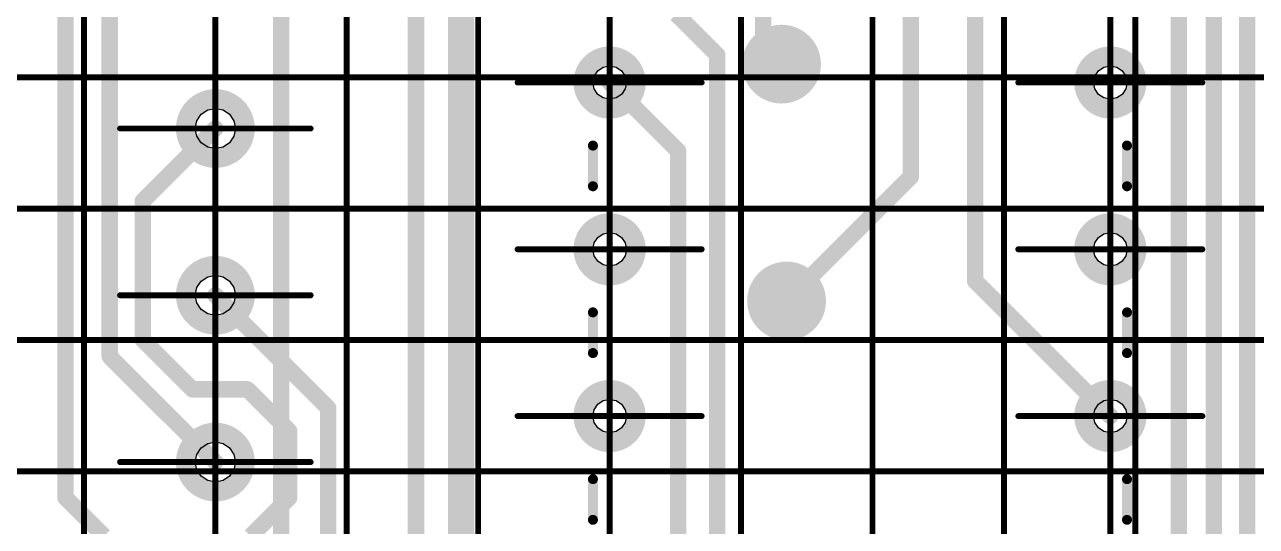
# Model space of a CAD drawing. Header units: millimetres. Extents: x 0 to 841, y 0 to 2540.
# Drawn here: x 239.19 to 276.69, y 2269.32 to 2284.6 of the extents above; entities that cross this region are included whole.
import ezdxf

# ---------------------------------------------------------------- set-up
doc = ezdxf.new("R2010")
doc.units = ezdxf.units.MM
for name, color, linetype in [('Mechanical11', 56, 'Continuous'), ('Mechanical12', 56, 'Continuous'), ('Mechanical7', 56, 'Continuous'), ('Mechanical9', 56, 'Continuous')]:
    doc.layers.add(name, color=color, linetype=linetype)

# ---------------------------------------------------------------- blocks, each defined once
blk = doc.blocks.new('BOASVIEW______T___O_______2_1_33_1_B_1')
at = {"layer": 'Mechanical12'}
for points, const_width in [([(174, 4), (174, 72)], 0.5), ([(183.492, 28.68), (183.492, 29.92)], 0.305), ([(199.748, 28.68), (199.748, 29.92)], 0.305), ([(183.492, 23.6), (183.492, 24.84)], 0.305), ([(199.748, 23.6), (199.748, 24.84)], 0.305), ([(183.492, 18.52), (183.492, 19.76)], 0.305), ([(199.748, 18.52), (199.748, 19.76)], 0.305)]:
    blk.add_lwpolyline(points, dxfattribs=dict(at, const_width=const_width))
for points, const_width in [([(184.8, 31.84, 1), (183.2, 31.84, 1)], 0.6), ([(200.04, 31.84, 1), (198.44, 31.84, 1)], 0.6), ([(183.05, 31.84, 1), (183.35, 31.84, 1)], 0.3), ([(184.65, 31.84, 1), (184.95, 31.84, 1)], 0.3), ([(198.29, 31.84, 1), (198.59, 31.84, 1)], 0.3), ([(199.89, 31.84, 1), (200.19, 31.84, 1)], 0.3), ([(172.9, 30.44, 1), (171.1, 30.44, 1)], 0.6), ([(170.95, 30.44, 1), (171.25, 30.44, 1)], 0.3), ([(172.75, 30.44, 1), (173.05, 30.44, 1)], 0.3), ([(183.416, 29.92, 1), (183.568, 29.92, 1)], 0.152), ([(199.672, 29.92, 1), (199.824, 29.92, 1)], 0.152), ([(183.416, 28.68, 1), (183.568, 28.68, 1)], 0.152), ([(199.672, 28.68, 1), (199.824, 28.68, 1)], 0.152), ([(184.8, 26.76, 1), (183.2, 26.76, 1)], 0.6), ([(200.04, 26.76, 1), (198.44, 26.76, 1)], 0.6), ([(183.05, 26.76, 1), (183.35, 26.76, 1)], 0.3), ([(184.65, 26.76, 1), (184.95, 26.76, 1)], 0.3), ([(198.29, 26.76, 1), (198.59, 26.76, 1)], 0.3), ([(199.89, 26.76, 1), (200.19, 26.76, 1)], 0.3), ([(172.9, 25.36, 1), (171.1, 25.36, 1)], 0.6), ([(170.95, 25.36, 1), (171.25, 25.36, 1)], 0.3), ([(172.75, 25.36, 1), (173.05, 25.36, 1)], 0.3), ([(183.416, 24.84, 1), (183.568, 24.84, 1)], 0.152), ([(199.672, 24.84, 1), (199.824, 24.84, 1)], 0.152), ([(183.416, 23.6, 1), (183.568, 23.6, 1)], 0.152), ([(199.672, 23.6, 1), (199.824, 23.6, 1)], 0.152), ([(184.8, 21.68, 1), (183.2, 21.68, 1)], 0.6), ([(200.04, 21.68, 1), (198.44, 21.68, 1)], 0.6), ([(183.05, 21.68, 1), (183.35, 21.68, 1)], 0.3), ([(184.65, 21.68, 1), (184.95, 21.68, 1)], 0.3), ([(198.29, 21.68, 1), (198.59, 21.68, 1)], 0.3), ([(199.89, 21.68, 1), (200.19, 21.68, 1)], 0.3), ([(172.9, 20.28, 1), (171.1, 20.28, 1)], 0.6), ([(170.95, 20.28, 1), (171.25, 20.28, 1)], 0.3), ([(172.75, 20.28, 1), (173.05, 20.28, 1)], 0.3), ([(183.416, 19.76, 1), (183.568, 19.76, 1)], 0.152), ([(199.672, 19.76, 1), (199.824, 19.76, 1)], 0.152), ([(183.416, 18.52, 1), (183.568, 18.52, 1)], 0.152), ([(199.672, 18.52, 1), (199.824, 18.52, 1)], 0.152)]:
    blk.add_lwpolyline(points, format="xyb", close=True, dxfattribs=dict(at, const_width=const_width))
at = {"layer": 'Mechanical7', "const_width": 0.18}
for points in [[(172, 32.62), (172, 38.42)], [(184, 29.04), (184, 34.64)], [(199.24, 29.04), (199.24, 34.64)], [(172, 27.54), (172, 33.34)], [(181.2, 31.84), (186.8, 31.84)], [(196.44, 31.84), (202.04, 31.84)], [(169.1, 30.44), (174.9, 30.44)], [(184, 23.96), (184, 29.56)], [(199.24, 23.96), (199.24, 29.56)], [(172, 22.46), (172, 28.26)], [(181.2, 26.76), (186.8, 26.76)], [(196.44, 26.76), (202.04, 26.76)], [(169.1, 25.36), (174.9, 25.36)], [(184, 18.88), (184, 24.48)], [(199.24, 18.88), (199.24, 24.48)], [(172, 17.38), (172, 23.18)], [(181.2, 21.68), (186.8, 21.68)], [(196.44, 21.68), (202.04, 21.68)], [(169.1, 20.28), (174.9, 20.28)], [(184, 13.8), (184, 19.4)], [(199.24, 13.8), (199.24, 19.4)]]:
    blk.add_lwpolyline(points, dxfattribs=at)
at = {"layer": 'Mechanical7', "const_width": 0.09}
for points in [[(171.955, 33.34, 1), (172.045, 33.34, 1)], [(171.955, 32.62, 1), (172.045, 32.62, 1)], [(181.155, 31.84, 1), (181.245, 31.84, 1)], [(186.755, 31.84, 1), (186.845, 31.84, 1)], [(196.395, 31.84, 1), (196.485, 31.84, 1)], [(201.995, 31.84, 1), (202.085, 31.84, 1)], [(169.055, 30.44, 1), (169.145, 30.44, 1)], [(174.855, 30.44, 1), (174.945, 30.44, 1)], [(183.955, 29.56, 1), (184.045, 29.56, 1)], [(199.195, 29.56, 1), (199.285, 29.56, 1)], [(183.955, 29.04, 1), (184.045, 29.04, 1)], [(199.195, 29.04, 1), (199.285, 29.04, 1)], [(171.955, 28.26, 1), (172.045, 28.26, 1)], [(171.955, 27.54, 1), (172.045, 27.54, 1)], [(181.155, 26.76, 1), (181.245, 26.76, 1)], [(186.755, 26.76, 1), (186.845, 26.76, 1)], [(196.395, 26.76, 1), (196.485, 26.76, 1)], [(201.995, 26.76, 1), (202.085, 26.76, 1)], [(169.055, 25.36, 1), (169.145, 25.36, 1)], [(174.855, 25.36, 1), (174.945, 25.36, 1)], [(183.955, 24.48, 1), (184.045, 24.48, 1)], [(199.195, 24.48, 1), (199.285, 24.48, 1)], [(183.955, 23.96, 1), (184.045, 23.96, 1)], [(199.195, 23.96, 1), (199.285, 23.96, 1)], [(171.955, 23.18, 1), (172.045, 23.18, 1)], [(171.955, 22.46, 1), (172.045, 22.46, 1)], [(181.155, 21.68, 1), (181.245, 21.68, 1)], [(186.755, 21.68, 1), (186.845, 21.68, 1)], [(196.395, 21.68, 1), (196.485, 21.68, 1)], [(201.995, 21.68, 1), (202.085, 21.68, 1)], [(169.055, 20.28, 1), (169.145, 20.28, 1)], [(174.855, 20.28, 1), (174.945, 20.28, 1)], [(183.955, 19.4, 1), (184.045, 19.4, 1)], [(199.195, 19.4, 1), (199.285, 19.4, 1)], [(183.955, 18.88, 1), (184.045, 18.88, 1)], [(199.195, 18.88, 1), (199.285, 18.88, 1)]]:
    blk.add_lwpolyline(points, format="xyb", close=True, dxfattribs=at)
blk = doc.blocks.new('BOASVIEW______T___L_____2_1_1_1_B_4')
at = {"layer": 'Mechanical11'}
for p, q in [((183.64, 32.2), (183.805, 32.311)), ((183.805, 32.311), (184, 32.35)), ((184, 32.35), (184, 31.84)), ((198.88, 32.2), (199.045, 32.311)), ((199.045, 32.311), (199.24, 32.35)), ((199.24, 32.35), (199.24, 31.84)), ((183.49, 31.84), (183.529, 32.035)), ((183.529, 32.035), (183.64, 32.2)), ((198.73, 31.84), (198.769, 32.035)), ((198.769, 32.035), (198.88, 32.2)), ((184, 31.84), (183.49, 31.84)), ((184, 31.84), (184.51, 31.84)), ((184, 31.33), (184, 31.84)), ((184.471, 31.645), (184.36, 31.48)), ((184.51, 31.84), (184.471, 31.645)), ((199.24, 31.84), (198.73, 31.84)), ((199.24, 31.84), (199.75, 31.84)), ((199.24, 31.33), (199.24, 31.84)), ((199.711, 31.645), (199.6, 31.48)), ((199.75, 31.84), (199.711, 31.645)), ((184.195, 31.369), (184, 31.33)), ((184.36, 31.48), (184.195, 31.369)), ((199.435, 31.369), (199.24, 31.33)), ((199.6, 31.48), (199.435, 31.369)), ((172, 30.44), (172, 31.052)), ((172, 31.052), (172.234, 31.005)), ((172.234, 31.005), (172.433, 30.873)), ((172.433, 30.873), (172.565, 30.674)), ((172, 30.44), (172.612, 30.44)), ((172, 29.828), (172, 30.44)), ((172.612, 30.44), (172, 30.44)), ((172.565, 30.674), (172.612, 30.44)), ((172.612, 30.44), (172.565, 30.206)), ((172.433, 30.007), (172.234, 29.875)), ((172.565, 30.206), (172.433, 30.007)), ((172.234, 29.875), (172, 29.828)), ((183.529, 26.955), (183.64, 27.12)), ((183.64, 27.12), (183.805, 27.231)), ((183.805, 27.231), (184, 27.27)), ((184, 27.27), (184, 26.76)), ((198.769, 26.955), (198.88, 27.12)), ((198.88, 27.12), (199.045, 27.231)), ((199.045, 27.231), (199.24, 27.27)), ((199.24, 27.27), (199.24, 26.76)), ((183.49, 26.76), (183.529, 26.955)), ((184, 26.76), (183.49, 26.76)), ((184, 26.76), (184.51, 26.76)), ((184, 26.25), (184, 26.76)), ((184.51, 26.76), (184.471, 26.565)), ((198.73, 26.76), (198.769, 26.955)), ((199.24, 26.76), (198.73, 26.76)), ((199.24, 26.76), (199.75, 26.76)), ((199.24, 26.25), (199.24, 26.76)), ((199.75, 26.76), (199.711, 26.565)), ((184.195, 26.289), (184, 26.25)), ((184.36, 26.4), (184.195, 26.289)), ((184.471, 26.565), (184.36, 26.4)), ((199.435, 26.289), (199.24, 26.25)), ((199.6, 26.4), (199.435, 26.289)), ((199.711, 26.565), (199.6, 26.4)), ((172, 25.36), (172, 25.972)), ((172, 25.972), (172.234, 25.925)), ((172.234, 25.925), (172.433, 25.793)), ((172.433, 25.793), (172.565, 25.594)), ((172.565, 25.594), (172.612, 25.36)), ((172, 25.36), (172.612, 25.36)), ((172, 24.748), (172, 25.36)), ((172.612, 25.36), (172, 25.36)), ((172.565, 25.126), (172.433, 24.927)), ((172.612, 25.36), (172.565, 25.126)), ((172.234, 24.795), (172, 24.748)), ((172.433, 24.927), (172.234, 24.795)), ((183.64, 22.04), (183.805, 22.151)), ((183.805, 22.151), (184, 22.19)), ((184, 22.19), (184, 21.68)), ((198.88, 22.04), (199.045, 22.151)), ((199.045, 22.151), (199.24, 22.19)), ((199.24, 22.19), (199.24, 21.68)), ((183.49, 21.68), (183.529, 21.875)), ((183.529, 21.875), (183.64, 22.04)), ((198.73, 21.68), (198.769, 21.875)), ((198.769, 21.875), (198.88, 22.04)), ((184, 21.68), (183.49, 21.68)), ((184, 21.68), (184.51, 21.68)), ((184, 21.17), (184, 21.68)), ((184.471, 21.485), (184.36, 21.32)), ((184.51, 21.68), (184.471, 21.485)), ((199.24, 21.68), (198.73, 21.68)), ((199.24, 21.68), (199.75, 21.68)), ((199.24, 21.17), (199.24, 21.68)), ((199.711, 21.485), (199.6, 21.32)), ((199.75, 21.68), (199.711, 21.485)), ((184.195, 21.209), (184, 21.17)), ((184.36, 21.32), (184.195, 21.209)), ((199.435, 21.209), (199.24, 21.17)), ((199.6, 21.32), (199.435, 21.209)), ((172, 20.28), (172, 20.892)), ((172, 20.892), (172.234, 20.845)), ((172.234, 20.845), (172.433, 20.713)), ((172.433, 20.713), (172.565, 20.514)), ((172, 20.28), (172.612, 20.28)), ((172, 19.668), (172, 20.28)), ((172.612, 20.28), (172, 20.28)), ((172.565, 20.514), (172.612, 20.28)), ((172.612, 20.28), (172.565, 20.046)), ((172.565, 20.046), (172.433, 19.847)), ((172.234, 19.715), (172, 19.668)), ((172.433, 19.847), (172.234, 19.715))]:
    blk.add_line(p, q, dxfattribs=at)
for points, const_width in [([(189.582, 32.4, 1), (188.882, 32.4, 1)], 0.7), ([(188.707, 32.4, 1), (189.057, 32.4, 1)], 0.35), ([(189.407, 32.4, 1), (189.757, 32.4, 1)], 0.35), ([(189.735, 25.186, 1), (189.035, 25.186, 1)], 0.7), ([(188.86, 25.186, 1), (189.21, 25.186, 1)], 0.35), ([(189.56, 25.186, 1), (189.91, 25.186, 1)], 0.35)]:
    blk.add_lwpolyline(points, format="xyb", close=True, dxfattribs=dict(at, const_width=const_width))
at = {"layer": 'Mechanical12'}
for p, q in [((184, 31.84), (184, 32.35)), ((184, 32.35), (184.195, 32.311)), ((184.195, 32.311), (184.36, 32.2)), ((199.24, 31.84), (199.24, 32.35)), ((199.24, 32.35), (199.435, 32.311)), ((199.435, 32.311), (199.6, 32.2)), ((184.36, 32.2), (184.471, 32.035)), ((184.471, 32.035), (184.51, 31.84)), ((199.6, 32.2), (199.711, 32.035)), ((199.711, 32.035), (199.75, 31.84)), ((183.49, 31.84), (184, 31.84)), ((183.529, 31.645), (183.49, 31.84)), ((183.64, 31.48), (183.529, 31.645)), ((184, 31.84), (184, 31.33)), ((184.51, 31.84), (184, 31.84)), ((198.73, 31.84), (199.24, 31.84)), ((198.769, 31.645), (198.73, 31.84)), ((198.88, 31.48), (198.769, 31.645)), ((199.24, 31.84), (199.24, 31.33)), ((199.75, 31.84), (199.24, 31.84)), ((183.805, 31.369), (183.64, 31.48)), ((184, 31.33), (183.805, 31.369)), ((199.045, 31.369), (198.88, 31.48)), ((199.24, 31.33), (199.045, 31.369)), ((171.435, 30.674), (171.567, 30.873)), ((171.567, 30.873), (171.766, 31.005)), ((171.766, 31.005), (172, 31.052)), ((172, 31.052), (172, 30.44)), ((171.388, 30.44), (171.435, 30.674)), ((171.388, 30.44), (172, 30.44)), ((171.435, 30.206), (171.388, 30.44)), ((172, 30.44), (171.388, 30.44)), ((172, 30.44), (172, 29.828)), ((171.567, 30.007), (171.435, 30.206)), ((171.766, 29.875), (171.567, 30.007)), ((172, 29.828), (171.766, 29.875)), ((184, 26.76), (184, 27.27)), ((184, 27.27), (184.195, 27.231)), ((184.195, 27.231), (184.36, 27.12)), ((184.36, 27.12), (184.471, 26.955)), ((199.24, 26.76), (199.24, 27.27)), ((199.24, 27.27), (199.435, 27.231)), ((199.435, 27.231), (199.6, 27.12)), ((199.6, 27.12), (199.711, 26.955)), ((183.49, 26.76), (184, 26.76)), ((183.529, 26.565), (183.49, 26.76)), ((184, 26.76), (184, 26.25)), ((184.51, 26.76), (184, 26.76)), ((184.471, 26.955), (184.51, 26.76)), ((198.73, 26.76), (199.24, 26.76)), ((198.769, 26.565), (198.73, 26.76)), ((199.24, 26.76), (199.24, 26.25)), ((199.75, 26.76), (199.24, 26.76)), ((199.711, 26.955), (199.75, 26.76)), ((183.64, 26.4), (183.529, 26.565)), ((183.805, 26.289), (183.64, 26.4)), ((184, 26.25), (183.805, 26.289)), ((198.88, 26.4), (198.769, 26.565)), ((199.045, 26.289), (198.88, 26.4)), ((199.24, 26.25), (199.045, 26.289)), ((171.567, 25.793), (171.766, 25.925)), ((171.766, 25.925), (172, 25.972)), ((172, 25.972), (172, 25.36)), ((171.388, 25.36), (171.435, 25.594)), ((171.435, 25.594), (171.567, 25.793)), ((171.388, 25.36), (172, 25.36)), ((171.435, 25.126), (171.388, 25.36)), ((172, 25.36), (171.388, 25.36)), ((171.567, 24.927), (171.435, 25.126)), ((172, 25.36), (172, 24.748)), ((171.766, 24.795), (171.567, 24.927)), ((172, 24.748), (171.766, 24.795)), ((184, 21.68), (184, 22.19)), ((184, 22.19), (184.195, 22.151)), ((184.195, 22.151), (184.36, 22.04)), ((199.24, 21.68), (199.24, 22.19)), ((199.24, 22.19), (199.435, 22.151)), ((199.435, 22.151), (199.6, 22.04)), ((184.36, 22.04), (184.471, 21.875)), ((184.471, 21.875), (184.51, 21.68)), ((199.6, 22.04), (199.711, 21.875)), ((199.711, 21.875), (199.75, 21.68)), ((183.49, 21.68), (184, 21.68)), ((183.529, 21.485), (183.49, 21.68)), ((183.64, 21.32), (183.529, 21.485)), ((184, 21.68), (184, 21.17)), ((184.51, 21.68), (184, 21.68)), ((198.73, 21.68), (199.24, 21.68)), ((198.769, 21.485), (198.73, 21.68)), ((198.88, 21.32), (198.769, 21.485)), ((199.24, 21.68), (199.24, 21.17)), ((199.75, 21.68), (199.24, 21.68)), ((183.805, 21.209), (183.64, 21.32)), ((184, 21.17), (183.805, 21.209)), ((199.045, 21.209), (198.88, 21.32)), ((199.24, 21.17), (199.045, 21.209)), ((171.435, 20.514), (171.567, 20.713)), ((171.567, 20.713), (171.766, 20.845)), ((171.766, 20.845), (172, 20.892)), ((172, 20.892), (172, 20.28)), ((171.388, 20.28), (171.435, 20.514)), ((171.388, 20.28), (172, 20.28)), ((171.435, 20.046), (171.388, 20.28)), ((172, 20.28), (171.388, 20.28)), ((172, 20.28), (172, 19.668)), ((171.567, 19.847), (171.435, 20.046)), ((171.766, 19.715), (171.567, 19.847)), ((172, 19.668), (171.766, 19.715))]:
    blk.add_line(p, q, dxfattribs=at)
for points, const_width in [([(188.674, 32.959), (188.674, 59.523)], 0.5), ([(202.39, 4.968), (202.39, 59.45)], 0.5), ([(167.439, 19.192), (167.439, 54.955)], 0.5), ([(193.167, 28.969), (193.167, 51.704)], 0.5), ([(195.125, 25.795), (195.125, 50.739)], 0.5), ([(201.323, 8.523), (201.323, 50.357)], 0.5), ([(203.406, 3.749), (203.406, 49.43)], 0.5), ([(179.479, 15.433), (179.479, 43.881)], 0.8), ([(178.107, 13.497), (178.107, 41.9)], 0.5), ([(168.784, 23.496), (168.784, 36.031)], 0.5), ([(186.032, 33.924), (187.274, 32.682)], 0.5), ([(188.674, 32.959), (189.232, 32.4)], 0.5), ([(187.274, 17.95), (187.274, 32.682)], 0.5), ([(184, 31.84), (186.083, 29.757)], 0.5), ([(169.792, 28.232), (172, 30.44)], 0.5), ([(186.083, 10.048), (186.083, 29.757)], 0.5), ([(189.385, 25.186), (193.167, 28.969)], 0.5), ([(169.792, 24.002), (169.792, 28.232)], 0.5), ([(195.125, 25.795), (199.24, 21.68)], 0.5), ([(172, 25.36), (175.432, 21.928)], 0.5), ([(169.792, 24.002), (171.3, 22.494)], 0.5), ([(168.784, 23.496), (172, 20.28)], 0.5), ([(171.3, 22.494), (172.976, 22.494)], 0.5), ([(172.976, 22.494), (174.246, 21.224)], 0.5), ([(175.432, 14.4), (175.432, 21.928)], 0.5), ([(174.246, 19.192), (174.246, 21.224)], 0.5), ([(167.439, 19.192), (168.608, 18.024)], 0.5), ([(173.078, 18.024), (174.246, 19.192)], 0.5)]:
    blk.add_lwpolyline(points, dxfattribs=dict(at, const_width=const_width))
for points, const_width in [([(190.182, 32.4, 1), (188.282, 32.4, 1)], 0.5), ([(188.549, 32.959, 1), (188.799, 32.959, 1)], 0.25), ([(188.549, 32.959, 1), (188.799, 32.959, 1)], 0.25), ([(184.8, 31.84, 1), (183.2, 31.84, 1)], 0.6), ([(187.149, 32.682, 1), (187.399, 32.682, 1)], 0.25), ([(187.149, 32.682, 1), (187.399, 32.682, 1)], 0.25), ([(188.157, 32.4, 1), (188.407, 32.4, 1)], 0.25), ([(189.107, 32.4, 1), (189.357, 32.4, 1)], 0.25), ([(190.057, 32.4, 1), (190.307, 32.4, 1)], 0.25), ([(200.04, 31.84, 1), (198.44, 31.84, 1)], 0.6), ([(183.05, 31.84, 1), (183.35, 31.84, 1)], 0.3), ([(183.875, 31.84, 1), (184.125, 31.84, 1)], 0.25), ([(184.65, 31.84, 1), (184.95, 31.84, 1)], 0.3), ([(198.29, 31.84, 1), (198.59, 31.84, 1)], 0.3), ([(199.89, 31.84, 1), (200.19, 31.84, 1)], 0.3), ([(172.9, 30.44, 1), (171.1, 30.44, 1)], 0.6), ([(170.95, 30.44, 1), (171.25, 30.44, 1)], 0.3), ([(171.875, 30.44, 1), (172.125, 30.44, 1)], 0.25), ([(172.75, 30.44, 1), (173.05, 30.44, 1)], 0.3), ([(185.958, 29.757, 1), (186.208, 29.757, 1)], 0.25), ([(185.958, 29.757, 1), (186.208, 29.757, 1)], 0.25), ([(193.042, 28.969, 1), (193.292, 28.969, 1)], 0.25), ([(193.042, 28.969, 1), (193.292, 28.969, 1)], 0.25), ([(169.667, 28.232, 1), (169.917, 28.232, 1)], 0.25), ([(169.667, 28.232, 1), (169.917, 28.232, 1)], 0.25), ([(184.8, 26.76, 1), (183.2, 26.76, 1)], 0.6), ([(200.04, 26.76, 1), (198.44, 26.76, 1)], 0.6), ([(183.05, 26.76, 1), (183.35, 26.76, 1)], 0.3), ([(184.65, 26.76, 1), (184.95, 26.76, 1)], 0.3), ([(198.29, 26.76, 1), (198.59, 26.76, 1)], 0.3), ([(199.89, 26.76, 1), (200.19, 26.76, 1)], 0.3), ([(172.9, 25.36, 1), (171.1, 25.36, 1)], 0.6), ([(190.335, 25.186, 1), (188.435, 25.186, 1)], 0.5), ([(195, 25.795, 1), (195.25, 25.795, 1)], 0.25), ([(195, 25.795, 1), (195.25, 25.795, 1)], 0.25), ([(170.95, 25.36, 1), (171.25, 25.36, 1)], 0.3), ([(171.875, 25.36, 1), (172.125, 25.36, 1)], 0.25), ([(172.75, 25.36, 1), (173.05, 25.36, 1)], 0.3), ([(188.31, 25.186, 1), (188.56, 25.186, 1)], 0.25), ([(189.26, 25.186, 1), (189.51, 25.186, 1)], 0.25), ([(190.21, 25.186, 1), (190.46, 25.186, 1)], 0.25), ([(169.667, 24.002, 1), (169.917, 24.002, 1)], 0.25), ([(169.667, 24.002, 1), (169.917, 24.002, 1)], 0.25), ([(168.659, 23.496, 1), (168.909, 23.496, 1)], 0.25), ([(168.659, 23.496, 1), (168.909, 23.496, 1)], 0.25), ([(171.175, 22.494, 1), (171.425, 22.494, 1)], 0.25), ([(171.175, 22.494, 1), (171.425, 22.494, 1)], 0.25), ([(172.851, 22.494, 1), (173.101, 22.494, 1)], 0.25), ([(172.851, 22.494, 1), (173.101, 22.494, 1)], 0.25), ([(184.8, 21.68, 1), (183.2, 21.68, 1)], 0.6), ([(200.04, 21.68, 1), (198.44, 21.68, 1)], 0.6), ([(175.307, 21.928, 1), (175.557, 21.928, 1)], 0.25), ([(175.307, 21.928, 1), (175.557, 21.928, 1)], 0.25), ([(183.05, 21.68, 1), (183.35, 21.68, 1)], 0.3), ([(184.65, 21.68, 1), (184.95, 21.68, 1)], 0.3), ([(198.29, 21.68, 1), (198.59, 21.68, 1)], 0.3), ([(199.115, 21.68, 1), (199.365, 21.68, 1)], 0.25), ([(199.89, 21.68, 1), (200.19, 21.68, 1)], 0.3), ([(172.9, 20.28, 1), (171.1, 20.28, 1)], 0.6), ([(174.121, 21.224, 1), (174.371, 21.224, 1)], 0.25), ([(174.121, 21.224, 1), (174.371, 21.224, 1)], 0.25), ([(170.95, 20.28, 1), (171.25, 20.28, 1)], 0.3), ([(171.875, 20.28, 1), (172.125, 20.28, 1)], 0.25), ([(172.75, 20.28, 1), (173.05, 20.28, 1)], 0.3), ([(167.314, 19.192, 1), (167.564, 19.192, 1)], 0.25), ([(167.314, 19.192, 1), (167.564, 19.192, 1)], 0.25), ([(174.121, 19.192, 1), (174.371, 19.192, 1)], 0.25), ([(174.121, 19.192, 1), (174.371, 19.192, 1)], 0.25)]:
    blk.add_lwpolyline(points, format="xyb", close=True, dxfattribs=dict(at, const_width=const_width))
at = {"layer": 'Mechanical7', "const_width": 0.18}
for points in [[(172, 32.92), (172, 38.12)], [(184, 29.34), (184, 34.34)], [(199.24, 29.34), (199.24, 34.34)], [(172, 27.84), (172, 33.04)], [(181.5, 31.84), (186.5, 31.84)], [(196.74, 31.84), (201.74, 31.84)], [(169.4, 30.44), (174.6, 30.44)], [(184, 24.26), (184, 29.26)], [(199.24, 24.26), (199.24, 29.26)], [(172, 22.76), (172, 27.96)], [(181.5, 26.76), (186.5, 26.76)], [(196.74, 26.76), (201.74, 26.76)], [(169.4, 25.36), (174.6, 25.36)], [(184, 19.18), (184, 24.18)], [(199.24, 19.18), (199.24, 24.18)], [(172, 17.68), (172, 22.88)], [(181.5, 21.68), (186.5, 21.68)], [(196.74, 21.68), (201.74, 21.68)], [(169.4, 20.28), (174.6, 20.28)], [(184, 14.1), (184, 19.1)], [(199.24, 14.1), (199.24, 19.1)]]:
    blk.add_lwpolyline(points, dxfattribs=at)
at = {"layer": 'Mechanical7', "const_width": 0.09}
for points in [[(171.955, 33.04, 1), (172.045, 33.04, 1)], [(171.955, 32.92, 1), (172.045, 32.92, 1)], [(181.455, 31.84, 1), (181.545, 31.84, 1)], [(186.455, 31.84, 1), (186.545, 31.84, 1)], [(196.695, 31.84, 1), (196.785, 31.84, 1)], [(201.695, 31.84, 1), (201.785, 31.84, 1)], [(169.355, 30.44, 1), (169.445, 30.44, 1)], [(174.555, 30.44, 1), (174.645, 30.44, 1)], [(183.955, 29.34, 1), (184.045, 29.34, 1)], [(183.955, 29.26, 1), (184.045, 29.26, 1)], [(199.195, 29.34, 1), (199.285, 29.34, 1)], [(199.195, 29.26, 1), (199.285, 29.26, 1)], [(171.955, 27.96, 1), (172.045, 27.96, 1)], [(171.955, 27.84, 1), (172.045, 27.84, 1)], [(181.455, 26.76, 1), (181.545, 26.76, 1)], [(186.455, 26.76, 1), (186.545, 26.76, 1)], [(196.695, 26.76, 1), (196.785, 26.76, 1)], [(201.695, 26.76, 1), (201.785, 26.76, 1)], [(169.355, 25.36, 1), (169.445, 25.36, 1)], [(174.555, 25.36, 1), (174.645, 25.36, 1)], [(183.955, 24.26, 1), (184.045, 24.26, 1)], [(183.955, 24.18, 1), (184.045, 24.18, 1)], [(199.195, 24.26, 1), (199.285, 24.26, 1)], [(199.195, 24.18, 1), (199.285, 24.18, 1)], [(171.955, 22.88, 1), (172.045, 22.88, 1)], [(171.955, 22.76, 1), (172.045, 22.76, 1)], [(181.455, 21.68, 1), (181.545, 21.68, 1)], [(186.455, 21.68, 1), (186.545, 21.68, 1)], [(196.695, 21.68, 1), (196.785, 21.68, 1)], [(201.695, 21.68, 1), (201.785, 21.68, 1)], [(169.355, 20.28, 1), (169.445, 20.28, 1)], [(174.555, 20.28, 1), (174.645, 20.28, 1)], [(183.955, 19.18, 1), (184.045, 19.18, 1)], [(183.955, 19.1, 1), (184.045, 19.1, 1)], [(199.195, 19.18, 1), (199.285, 19.18, 1)], [(199.195, 19.1, 1), (199.285, 19.1, 1)]]:
    blk.add_lwpolyline(points, format="xyb", close=True, dxfattribs=at)
at = {"layer": 'Mechanical9', "const_width": 0.18}
for points in [[(168, 0), (168, 210)], [(172, 0), (172, 210)], [(176, 0), (176, 210)], [(180, 0), (180, 210)], [(184, 0), (184, 210)], [(188, 0), (188, 210)], [(192, 0), (192, 210)], [(196, 0), (196, 210)], [(200, 0), (200, 210)], [(0, 32), (320, 32)], [(0, 28), (320, 28)], [(0, 24), (320, 24)], [(0, 20), (320, 20)]]:
    blk.add_lwpolyline(points, dxfattribs=at)

msp = doc.modelspace()

# ---------------------------------------------------------------- block references
for name in ['BOASVIEW______T___L_____2_1_1_1_B_4', 'BOASVIEW______T___O_______2_1_33_1_B_1']:
    msp.add_blockref(name, (73, 2251))

doc.saveas('drawing.dxf')
